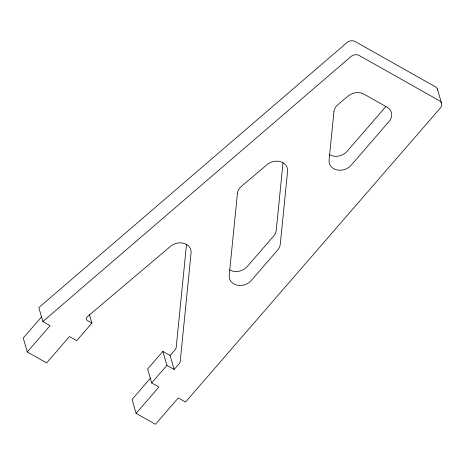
<?xml version="1.0" encoding="UTF-8"?>
<svg xmlns="http://www.w3.org/2000/svg" width="465" height="465" viewBox="0 0 465 465"><rect width="100%" height="100%" fill="white"/><g stroke="black" fill="none" stroke-linecap="round" stroke-linejoin="round"><path stroke-width="0.7" d="M186.512 244.387L176.154 347.872L175.503 349.308L170.12 355.522L174.148 369.472L179.531 363.258L180.182 361.822L191.086 252.89A12.468 10.137 -16.1 0 0 184.285 243.451A12.468 10.137 -16.1 0 0 170.574 246.299L87.379 316.706A3.116 2.534 -16.1 0 0 87.542 320.618L91.925 323.094L76.708 340.653L69.454 336.561L46.622 362.903L27.278 351.993L23.25 338.043L41.798 316.636M282.999 162.831L276.245 230.32A12.474 10.143 -16.1 0 1 273.658 236.051L247.124 266.666A12.474 10.143 -16.1 0 1 229.646 269.88M27.278 351.993L50.104 325.645L42.85 321.553L38.828 307.603L347.093 42.484A6.237 5.069 -16.1 0 1 355.062 41.49L435.397 86.804A6.237 5.069 -16.1 0 1 437.704 90.018M170.12 355.522L162.866 351.43L147.643 368.989L151.671 382.939L158.925 387.031L136.1 413.373L155.444 424.289L178.275 397.947L185.529 402.039L440.454 107.874A6.237 5.069 -16.1 0 0 439.425 100.754L359.085 55.44A6.237 5.069 -16.1 0 0 351.116 56.434L42.85 321.553M150.619 378.022L132.072 399.423L136.1 413.373M151.671 382.939L166.894 365.38L162.866 351.43M166.894 365.38L174.148 369.472M437.425 89.013L441.454 102.963M89.513 314.724L91.925 323.094M329.505 154.647A12.474 10.143 -16.1 0 0 346.983 151.439L385.096 107.456A12.474 10.143 -16.1 0 0 385.95 106.346M237.417 193.463L229.21 275.431A12.474 10.143 -16.1 0 0 236.964 285.138A12.474 10.143 -16.1 0 0 251.152 280.616L277.681 250.001A12.474 10.143 -16.1 0 0 280.273 244.27L287.585 171.213A12.474 10.143 -16.1 0 0 280.79 161.774A12.474 10.143 -16.1 0 0 267.073 164.627L241.434 186.326A12.474 10.143 -16.1 0 0 237.417 193.463M333.917 111.792L329.075 160.204A12.474 10.143 -16.1 0 0 336.823 169.905A12.474 10.143 -16.1 0 0 351.011 165.389L389.124 121.406A12.474 10.143 -16.1 0 0 387.06 107.171L363.956 94.133A12.474 10.143 -16.1 0 0 348.099 96.052L337.933 104.654A12.468 10.137 -16.1 0 0 333.917 111.792"/></g></svg>
